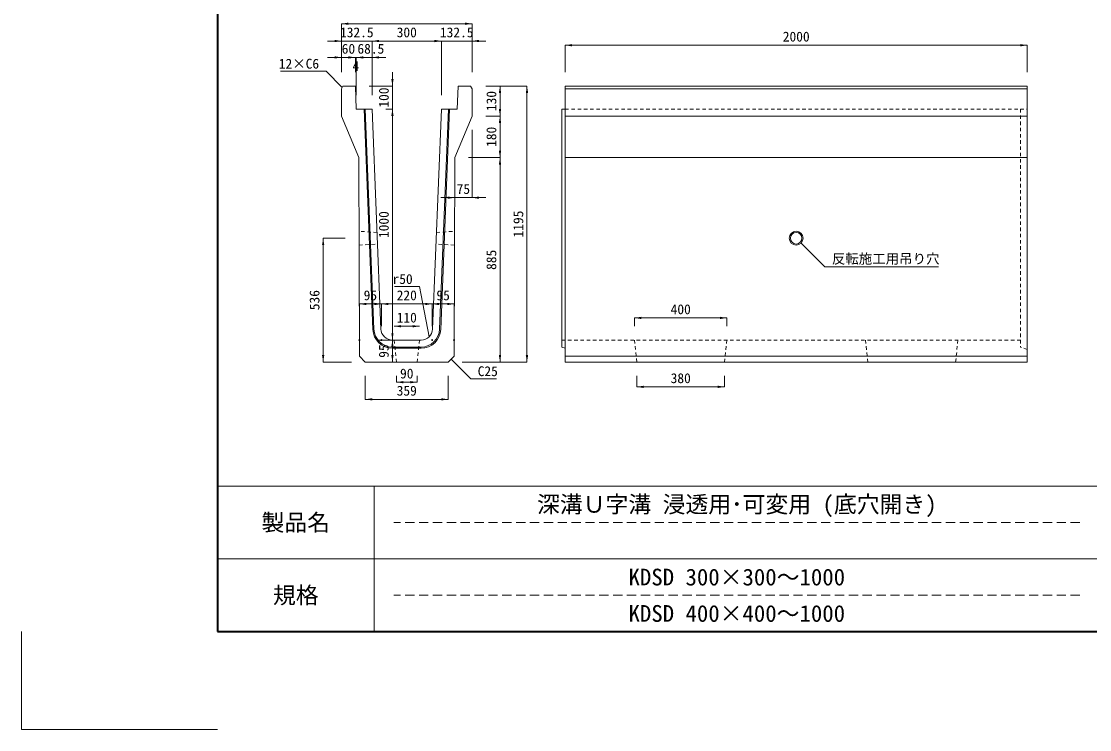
# Model space of a CAD drawing. Units: millimetres at full size; some dimension numbers follow another scale. Extents: x -5540 to 13511, y -4102 to 22994.
# Drawn here: x -5540 to -916, y 10396 to 13462 of the extents above; entities that cross this region are included whole.
import ezdxf
from ezdxf.enums import TextEntityAlignment as Align

# ---------------------------------------------------------------- set-up
doc = ezdxf.new("R2010")
doc.units = ezdxf.units.MM
doc.header["$LTSCALE"] = 40
doc.linetypes.add('USER1', pattern=[0.675, 0.375, -0.3])
doc.linetypes.add('USER2', pattern=[1.5, 1, -0.5])
for name, color, linetype, lineweight in [('(0-0)', 4, 'Continuous', 5), ('Defpoints_3', 7, 'Continuous', 13), ('図枠', 7, 'Continuous', 5), ('寸法線', 7, 'Continuous', 13), ('引出線', 4, 'Continuous', 13), ('本体', 2, 'Continuous', 13), ('補助線', 8, 'Continuous', 13)]:
    doc.layers.add(name, color=color, linetype=linetype, lineweight=lineweight)
doc.styles.add('ＭＳ ゴシック', font='')
doc.styles.get('ＭＳ ゴシック').set_extended_font_data('MS Gothic')

# ---------------------------------------------------------------- blocks, each defined once
blk = doc.blocks.new('filled_arrow')
at = {"color": 0, "linetype": 'Continuous', "lineweight": -2}
blk.add_solid([(7.5, 1.25), (0, 0), (7.5, -1.25)], dxfattribs=at)

msp = doc.modelspace()

# ---------------------------------------------------------------- linework, layer by layer
at = {"layer": '(0-0)'}
for p, q in [((-4018.76, 12128.43), (-4056.89, 13081.83)), ((-4013.76, 12128.63), (-4051.89, 13081.83)), ((-3729.97, 12128.63), (-3691.84, 13081.83)), ((-3724.97, 12128.43), (-3686.84, 13081.83)), ((-3809.9, 12051.83), (-3933.82, 12051.83)), ((-3933.82, 12046.83), (-3809.9, 12046.83))]:
    msp.add_line(p, q, dxfattribs=at)
for centre, radius, start, end in [((-3933.82, 12131.83), 85, 182.29053, 270), ((-3933.82, 12131.83), 80, 182.29047, 270), ((-3809.9, 12131.83), 80, 270, 357.70952), ((-3809.9, 12131.83), 85, 270, 357.70946)]:
    msp.add_arc(centre, radius, start, end, dxfattribs=at)
at = {"layer": 'Defpoints_3'}
for p in [(-5539.97, 10819.83), (-4691.57, 10395.63)]:
    msp.add_line(p, (-5539.97, 10395.63), dxfattribs=at)
at = {"layer": '図枠', "lineweight": 40}
for p, q in [((-4691.57, 22570.17), (-4691.57, 10819.83)), ((-4691.57, 10819.83), (2944.03, 10819.83))]:
    msp.add_line(p, q, dxfattribs=at)
at = {"layer": '図枠', "lineweight": 13}
for p, q in [((2944.03, 11449.77), (-4691.57, 11449.77)), ((-4012.85, 10819.83), (-4012.85, 11449.77)), ((1035.13, 11134.8), (-4691.57, 11134.8))]:
    msp.add_line(p, q, dxfattribs=at)
at = {"layer": '図枠', "linetype": 'USER2', "lineweight": 9}
for p, q in [((-958.61, 11292.29), (-3928.01, 11292.29)), ((-958.61, 10977.32), (-3928.01, 10977.32))]:
    msp.add_line(p, q, dxfattribs=at)
at = {"layer": '寸法線'}
for p, q in [((-4154.36, 13451.44), (-3589.36, 13451.44)), ((-4154.36, 13241.83), (-4154.36, 13451.44)), ((-3589.36, 13241.83), (-3589.36, 13451.44)), ((-4214.36, 13376.56), (-3961.86, 13376.56)), ((-4154.36, 13241.83), (-4154.36, 13376.56)), ((-4021.86, 13376.56), (-3721.86, 13376.56)), ((-4021.86, 13141.83), (-4021.86, 13376.56)), ((-4021.86, 13141.83), (-4021.86, 13376.56)), ((-3781.86, 13376.56), (-3529.36, 13376.56)), ((-3721.86, 13141.83), (-3721.86, 13376.56)), ((-3721.86, 13141.83), (-3721.86, 13376.56)), ((-3589.36, 13241.83), (-3589.36, 13376.56)), ((-3186.11, 13358.24), (-1186.11, 13358.24)), ((-3186.11, 13241.83), (-3186.11, 13358.24)), ((-1186.11, 13241.83), (-1186.11, 13358.24)), ((-4214.36, 13305.54), (-4094.36, 13305.54)), ((-4154.36, 13241.83), (-4154.36, 13305.54)), ((-4124.36, 13305.54), (-4060.36, 13305.54)), ((-4094.36, 13241.83), (-4094.36, 13305.54)), ((-4094.36, 13241.83), (-4094.36, 13305.54)), ((-4090.36, 13305.54), (-3961.86, 13305.54)), ((-4090.36, 13141.83), (-4090.36, 13305.54)), ((-4090.36, 13141.83), (-4090.36, 13305.54)), ((-4021.86, 13141.83), (-4021.86, 13305.54)), ((-3933.82, 13021.83), (-3933.82, 13241.83)), ((-4034.36, 13181.83), (-3933.82, 13181.83)), ((-3529.36, 13181.83), (-3468.24, 13181.83)), ((-3529.36, 13181.83), (-3351.55, 13181.83)), ((-3468.24, 13051.83), (-3468.24, 13181.83)), ((-3351.55, 11986.83), (-3351.55, 13181.83)), ((-3961.86, 13081.83), (-3933.82, 13081.83)), ((-3961.86, 13081.83), (-3933.82, 13081.83)), ((-3933.82, 12081.83), (-3933.82, 13081.83)), ((-3529.36, 13051.83), (-3468.24, 13051.83)), ((-3529.36, 13051.83), (-3468.24, 13051.83)), ((-3468.24, 12871.83), (-3468.24, 13051.83)), ((-3589.36, 12991.83), (-3589.36, 12698.51)), ((-3604.36, 12871.83), (-3468.24, 12871.83)), ((-3604.36, 12871.83), (-3468.24, 12871.83)), ((-3468.24, 11986.83), (-3468.24, 12871.83)), ((-3664.36, 12811.83), (-3664.36, 12698.51)), ((-3724.36, 12698.51), (-3529.36, 12698.51)), ((-4233.7, 11986.83), (-4233.7, 12522.85)), ((-4138.26, 12522.85), (-4233.7, 12522.85)), ((-4076.86, 12238.28), (-3981.86, 12238.28)), ((-4076.86, 12141.83), (-4076.86, 12238.28)), ((-3981.86, 12141.83), (-3981.86, 12238.28)), ((-3981.86, 12238.28), (-3761.86, 12238.28)), ((-3981.86, 12141.83), (-3981.86, 12238.28)), ((-3761.86, 12141.83), (-3761.86, 12238.28)), ((-3761.86, 12238.28), (-3666.86, 12238.28)), ((-3761.86, 12141.83), (-3761.86, 12238.28)), ((-3666.86, 12141.82), (-3666.86, 12238.28)), ((-2886.11, 12177.91), (-2486.11, 12177.91)), ((-2886.11, 12141.83), (-2886.11, 12177.91)), ((-2486.11, 12141.83), (-2486.11, 12177.91)), ((-3926.86, 12141.83), (-3816.86, 12141.83)), ((-3933.82, 12081.83), (-3993.82, 12081.83)), ((-3933.82, 12081.83), (-3993.82, 12081.83)), ((-3933.82, 11986.83), (-3933.82, 12081.83)), ((-4111.36, 11986.83), (-4233.7, 11986.83)), ((-3933.82, 11986.83), (-3898.02, 11986.83)), ((-3632.36, 11986.83), (-3468.24, 11986.83)), ((-3632.36, 11986.83), (-3351.55, 11986.83)), ((-4051.36, 11926.83), (-4051.36, 11825.41)), ((-3916.86, 11926.83), (-3916.86, 11899.68)), ((-3916.86, 11899.68), (-3826.86, 11899.68)), ((-3826.86, 11926.83), (-3826.86, 11899.68)), ((-3692.36, 11926.83), (-3692.36, 11825.41)), ((-2876.11, 11926.83), (-2876.11, 11879.51)), ((-2496.11, 11926.83), (-2496.11, 11879.51)), ((-2876.11, 11879.51), (-2496.11, 11879.51)), ((-4051.36, 11825.41), (-3692.36, 11825.41))]:
    msp.add_line(p, q, dxfattribs=at)
at = {"layer": '引出線'}
for points in [[(-4151.36, 13175.83), (-4221.29, 13245.76), (-4417.81, 13245.76)], [(-2164.95, 12501.62), (-2062.03, 12398.69), (-1571.06, 12398.69)], [(-3775.26, 12095.77), (-3816.23, 12313.57), (-3925.5, 12313.57)], [(-3679.72, 11999.47), (-3594.83, 11914.57), (-3482.82, 11914.57)]]:
    msp.add_lwpolyline(points, dxfattribs=at)
at = {"layer": '本体'}
for p, q in [((-4154.36, 13169.83), (-4148.36, 13181.83)), ((-4148.36, 13181.83), (-4094.36, 13181.83)), ((-4094.36, 13181.83), (-4090.36, 13081.83)), ((-3649.36, 13181.83), (-3653.36, 13081.83)), ((-3595.36, 13181.83), (-3649.36, 13181.83)), ((-3589.36, 13169.83), (-3595.36, 13181.83)), ((-3186.11, 13181.83), (-3186.11, 11986.83)), ((-3186.11, 13181.83), (-1186.11, 13181.83)), ((-1186.11, 13181.83), (-1186.11, 11986.83)), ((-4154.36, 13169.83), (-4154.36, 13051.83)), ((-3589.36, 13169.83), (-3589.36, 13051.83)), ((-4154.36, 13051.83), (-4079.36, 12871.83)), ((-4090.36, 13081.83), (-4021.86, 13081.83)), ((-3983.78, 12129.83), (-4021.86, 13081.83)), ((-3759.94, 12129.83), (-3721.86, 13081.83)), ((-3653.36, 13081.83), (-3721.86, 13081.83)), ((-3589.36, 13051.83), (-3664.36, 12871.83)), ((-4076.64, 12012.11), (-4079.37, 12871.83)), ((-3667.09, 12012.11), (-3664.36, 12871.83)), ((-3809.9, 12081.83), (-3933.82, 12081.83)), ((-4051.36, 11986.83), (-4076.64, 12012.11)), ((-4051.36, 11986.83), (-3692.36, 11986.83)), ((-3692.36, 11986.83), (-3667.09, 12012.11)), ((-3186.11, 11986.83), (-1186.11, 11986.83))]:
    msp.add_line(p, q, dxfattribs=at)
at = {"layer": '本体', "lineweight": 9}
for p, q in [((-3186.11, 13169.83), (-1186.11, 13169.83)), ((-3201.11, 13081.83), (-3201.11, 12051.83)), ((-3201.11, 13081.83), (-3186.11, 13081.83)), ((-3186.11, 13051.83), (-1186.11, 13051.83)), ((-3186.11, 12871.83), (-1186.11, 12871.83)), ((-3201.11, 12051.83), (-3186.11, 12046.83)), ((-3186.11, 12012.11), (-1186.11, 12012.11))]:
    msp.add_line(p, q, dxfattribs=at)
at = {"layer": '本体', "linetype": 'USER1', "lineweight": 9}
for p, q in [((-3186.11, 13081.83), (-1216.11, 13081.83)), ((-1216.11, 13081.83), (-1186.11, 13081.83)), ((-1216.11, 13081.83), (-1216.11, 12051.83)), ((-4000.51, 12548.07), (-4078.36, 12552.83)), ((-3743.21, 12548.07), (-3665.37, 12552.83)), ((-4078.17, 12492.83), (-3998.51, 12498.08)), ((-3665.56, 12492.83), (-3745.21, 12498.08)), ((-3926.86, 12081.83), (-3916.86, 11986.83)), ((-3816.86, 12081.83), (-3826.86, 11986.83)), ((-3201.11, 12081.83), (-1216.11, 12081.83)), ((-2876.11, 11986.83), (-2886.11, 12081.83)), ((-2486.11, 12081.83), (-2496.11, 11986.83)), ((-1886.11, 12081.83), (-1876.11, 11986.83)), ((-1496.11, 11986.83), (-1486.11, 12081.83)), ((-1186.11, 12041.83), (-1216.11, 12051.83))]:
    msp.add_line(p, q, dxfattribs=at)
at = {"layer": '本体', "lineweight": 5}
for radius in [30, 25]:
    msp.add_circle((-2186.16, 12522.83), radius, dxfattribs=at)
at = {"layer": '本体'}
for centre, start, end in [((-3933.82, 12131.83), 182.28986, 270), ((-3809.9, 12131.83), 270, 357.70932)]:
    msp.add_arc(centre, 50, start, end, dxfattribs=at)
at = {"layer": '補助線'}
for centre in [(-4076.86, 12081.83), (-3981.86, 12081.83), (-3761.86, 12081.83), (-3666.86, 12081.82)]:
    msp.add_circle(centre, 2, dxfattribs=at)

# ---------------------------------------------------------------- block references
at = {"layer": '寸法線', "xscale": 4, "yscale": 4}
for p in [(-4154.36, 13451.44), (-4021.86, 13376.56), (-4021.86, 13376.56), (-3589.36, 13376.56), (-3186.11, 13358.24), (-4090.36, 13305.54), (-4021.86, 13305.54), (-3589.36, 12698.51), (-4076.86, 12238.28), (-3981.86, 12238.28), (-3761.86, 12238.28), (-2886.11, 12177.91), (-3926.86, 12141.83), (-3916.86, 11899.68), (-2876.11, 11879.51), (-4051.36, 11825.41)]:
    msp.add_blockref('filled_arrow', p, dxfattribs=at)
for p, rotation in [((-3589.36, 13451.44), 180), ((-4154.36, 13376.56), 180), ((-3721.86, 13376.56), 180), ((-3721.86, 13376.56), 180), ((-1186.11, 13358.24), 180), ((-4154.36, 13305.54), 180), ((-4094.36, 13305.54), 180), ((-3933.82, 13181.83), 90), ((-3468.24, 13181.83), 270), ((-3351.55, 13181.83), 270), ((-3933.82, 13081.83), 270), ((-3933.82, 13081.83), 270), ((-3468.24, 13051.83), 90), ((-3468.24, 13051.83), 270), ((-3468.24, 12871.83), 90), ((-3468.24, 12871.83), 270), ((-3664.36, 12698.51), 180), ((-4233.7, 12522.85), 270), ((-3981.86, 12238.28), 180), ((-3761.86, 12238.28), 180), ((-3666.86, 12238.28), 180), ((-2486.11, 12177.91), 180), ((-3816.86, 12141.83), 180), ((-3933.82, 12081.83), 90), ((-3933.82, 12081.83), 270), ((-4233.7, 11986.83), 90), ((-3933.82, 11986.83), 90), ((-3468.24, 11986.83), 90), ((-3351.55, 11986.83), 90), ((-3826.86, 11899.68), 180), ((-2496.11, 11879.51), 180), ((-3692.36, 11825.41), 180)]:
    msp.add_blockref('filled_arrow', p, dxfattribs=dict(at, rotation=rotation))
at = {"layer": '引出線', "xscale": 0.133, "yscale": 0.133}
for p, rotation in [((-4151.36, 13175.83), 135), ((-2164.95, 12501.62), 315), ((-3775.26, 12095.77), 100.7), ((-3679.72, 11999.47), 315)]:
    msp.add_blockref('filled_arrow', p, dxfattribs=dict(at, rotation=rotation))

# ---------------------------------------------------------------- texts
at = {"layer": '図枠', "style": 'ＭＳ ゴシック'}
for s, p in [('深溝Ｕ字溝 浸透用･可変用 (底穴開き)', (-2443.31, 11371.03)), ('製品名', (-4352.21, 11292.29)), ('KDSD 300×300～1000', (-2443.31, 11056.06)), ('規格', (-4352.21, 10977.32)), ('KDSD 400×400～1000', (-2443.31, 10898.57))]:
    msp.add_text(s, height=72.49, dxfattribs=at).set_placement(p, align=Align.MIDDLE_CENTER)
at = {"layer": '寸法線', "style": 'ＭＳ ゴシック'}
for s, p in [('132.5', (-4088.11, 13414.06)), ('300', (-3871.86, 13414.06)), ('132.5', (-3655.61, 13414.06)), ('2000', (-2186.11, 13395.74)), ('60', (-4124.36, 13343.04)), ('68.5', (-4027.27, 13343.04)), ('4', (-4092.36, 13268.04)), ('75', (-3626.86, 12736.01)), ('95', (-4029.36, 12275.78)), ('220', (-3871.86, 12275.78)), ('95', (-3714.36, 12275.78)), ('400', (-2686.11, 12215.41)), ('110', (-3871.86, 12179.33)), ('90', (-3871.86, 11937.18)), ('380', (-2686.11, 11917.01)), ('359', (-3871.86, 11862.91))]:
    msp.add_text(s, height=42.72, dxfattribs=at).set_placement(p, align=Align.MIDDLE_CENTER)
for s, p in [('100', (-3971.32, 13131.83)), ('130', (-3505.74, 13116.83)), ('180', (-3505.74, 12961.83)), ('1000', (-3971.32, 12581.83)), ('1195', (-3389.05, 12584.33)), ('885', (-3505.74, 12429.33)), ('536', (-4271.2, 12254.84)), ('95', (-3971.32, 12034.33))]:
    msp.add_text(s, height=42.72, rotation=90, dxfattribs=at).set_placement(p, align=Align.MIDDLE_CENTER)
at = {"layer": '引出線', "style": 'ＭＳ ゴシック'}
for s, p in [('12×C6', (-4251.29, 13299.76)), ('r50', (-3846.23, 12367.57))]:
    msp.add_text(s, height=42.72, dxfattribs=at).set_placement(p, align=Align.TOP_RIGHT)
for s, p in [('反転施工用吊り穴', (-2032.03, 12455.44)), ('C25', (-3564.83, 11968.57))]:
    msp.add_text(s, height=42.72, dxfattribs=at).set_placement(p, align=Align.TOP_LEFT)

doc.saveas('drawing.dxf')
